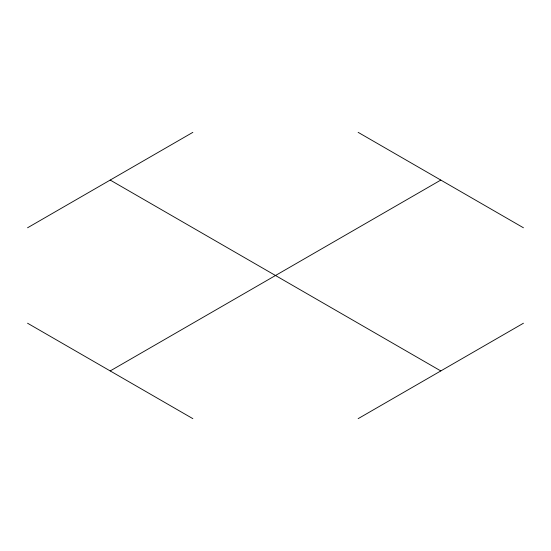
<?xml version="1.0" encoding="UTF-8"?>
<svg xmlns="http://www.w3.org/2000/svg" width="551" height="551" viewBox="0 0 551 551"><rect width="100%" height="100%" fill="white"/><g stroke="black" fill="none" stroke-linecap="round" stroke-linejoin="round"><path stroke-width="0.83" d="M27.55 227.783L192.85 132.35M110.2 370.933L440.8 180.067M358.15 418.65L523.45 323.217M358.15 132.35L523.45 227.783M110.2 180.067L440.8 370.933M27.55 323.217L192.85 418.65"/></g></svg>
